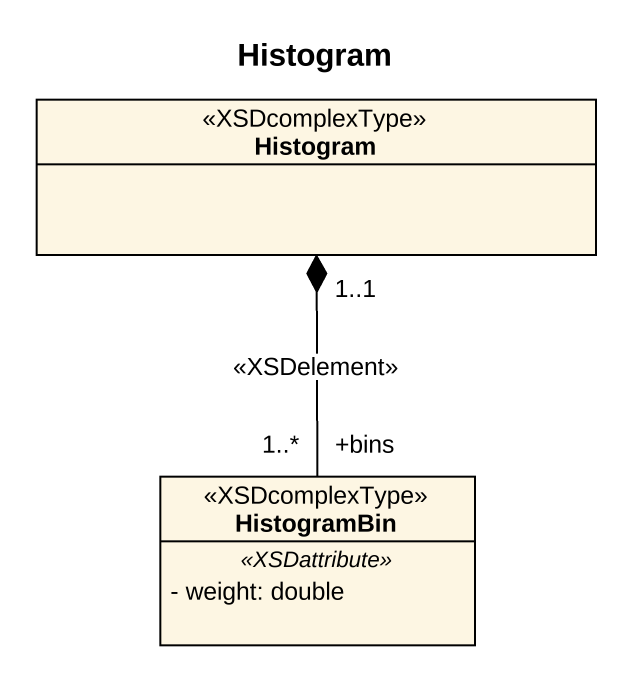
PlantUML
@startuml
title Histogram
hide circle
hide empty members
skinparam classAttributeIconSize 0
class Histogram <<XSDcomplexType>>
class HistogramBin <<XSDcomplexType>> {
  .. <<XSDattribute>> ..
  - weight: double
}
Histogram "1..1" *-- "+bins\n1..*" HistogramBin : <<XSDelement>>
@enduml
